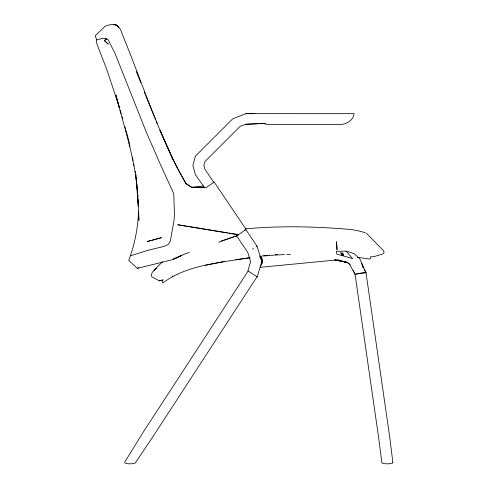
<?xml version="1.0" encoding="UTF-8"?>
<svg xmlns="http://www.w3.org/2000/svg" width="488" height="488" viewBox="0 0 488 488"><rect width="100%" height="100%" fill="white"/><g stroke="black" fill="none" stroke-linecap="round" stroke-linejoin="round"><path stroke-width="0.73" d="M138.525 211.2C137.97 227.939 134.694 244.738 128.698 260.366L137.293 268.363L172.667 259.64L184.403 254.169L189.374 252.43M343.021 254.919L342.991 255.383L342.527 255.242L343.021 254.919L342.893 253.546L342.997 254.919M343.235 255.456L343.277 254.919L341.423 254.901L341.264 255.669M194.553 187.624L191.68 187.319L186.001 183.817C159.07 136.548 142.899 84.156 122.201 34.069C119.475 24.321 113.966 22.796 105.225 26.169L95.166 35.746L96.703 39.888L96.179 41.401L97.722 46.183L106.841 69.577L119.31 107.323L115.888 94.934C124.458 128.679 136.17 162.053 137.86 197.128M248.136 271.011L143.429 431.807L124.721 462.16L124.977 463.063C128.131 464.094 132.041 464.094 135.194 463.063L152.317 437.596L257.024 276.8M342.186 252.571L341.783 252.955L342.24 254.907M162.614 261.666L153.988 270.248L156.001 268.467L152.354 272.194L151.304 275.006L151.433 276.159L152.183 277.05L159.253 280.759L162.998 279.972L159.253 280.759L162.107 280.563L162.821 283.01C187.239 264.709 219.356 263.02 248.349 257.816L249.789 257.627M260.488 265.771L261.44 264.899C261.562 262.727 262.751 258.725 260.086 257.64M218.502 242.237L236.973 235.771L245.653 229.689M260.189 267.32L336.811 259.945L346.468 261.94L349.481 264.057L355.026 274.274L360.004 273.207L366.024 272.768L359.79 258.811L354.032 253.595L346.09 251.119L336.385 251.277L336.714 254.016L352.684 258.646L346.09 251.119M365.963 272.804L364.261 269.467M252.381 249.258L253.431 248.551M256.005 246.812L257.005 246.141L245.818 229.555L244.726 230.08M154.879 269.26L156.63 268.199M137.293 268.363L138.714 267.705M130.631 255.761L148.2 250.234L161.461 247.05L166.127 245.616L168.458 244.268L170.294 241.188L173.96 220.881L174.46 214.47L173.752 193.724L159.82 163.199L145.772 130.869L115.131 53.637L108.171 39.748C104.859 36.667 100.455 39.174 96.703 39.888M213.72 182.305L204.887 169.196L203.874 165.408L204.887 161.613L240.255 126.264L245.879 124.251L265.222 123.446L262.782 123.446L267.662 124.416L341.362 124.416C347.279 124.08 353.385 119.828 354.111 113.661L245.879 113.655L232.624 118.895L195.383 156.129L192.9 165.408L195.383 174.686L204.594 187.758M221.229 241.005L236.973 235.771M205.302 265.32L224.37 261.507M339.007 259.903L336.671 260.275L334.78 259.775M235.753 259.683L250.088 257.859M265.936 255.846L267.448 255.657M173.124 159.942L159.96 130.186L173.081 159.735L176.686 167.018L186.062 183.512L191.68 187.319L203.478 186.001M262.812 255.895L269.669 255.23M275.324 254.687L277.446 254.486M259.878 256.291L262.147 256.078M263.66 255.938L267.442 255.578M245.336 228.884C279.508 225.682 314.004 226.432 348.188 229.275C354.001 229.628 359.601 231.129 365.17 232.691M269.712 255.364L284.559 254.571M245.879 124.251L257.585 123.714M259.049 123.647L263.435 123.446M286.761 254.486L290.47 254.352M195.395 187.618L191.68 187.319L204.441 187.239M245.879 113.655L254.913 113.661M191.68 187.319L206.424 187.41L214.153 182L246.092 229.384M345.913 262.44L342.972 261.312L347.413 262.568M339.581 260.976L343.46 261.446M357.375 257.347L369.843 259.067L370.477 258.128L370.471 256.779L373.485 256.755L382.72 254.041L384.099 252.619L383.586 250.704L366.281 233.172M347.48 262.471L334.841 259.982M227.353 232.788L177.736 224.761L238.364 234.801M228.86 233.032L230.36 233.27M231.867 233.514L238.632 234.612M260.012 256.523L261.147 256.773L262.459 259.421L262.599 263.313L261.739 263.032L261.757 260.897L262.593 260.568L261.757 260.836L261.184 258.256L261.519 257.53L261.178 258.219L260.153 257.627M342.869 261.544L348.035 262.916L350.25 264.862M340.16 252.442L341.082 253.431M236.387 235.527L247.758 252.375L250.619 261.599L247.904 270.864L257.255 276.952L261.769 261.507L257.005 246.141M362.858 266.826L363.56 268.144M353.22 270.468L355.026 274.274M144.137 91.927L145.021 94.032M145.613 95.434L154.281 116.333M154.849 117.718L155.702 119.798M156.27 121.183L157.124 123.263M136.256 71.602L140.806 82.746M361.492 263.239L363.017 267.272M120.176 110.215L121.25 113.838M122.116 116.736L122.763 118.907M172.441 275.818L172.612 276.421M124.995 126.831L125.587 128.984M125.977 130.424L128.527 139.757M128.686 140.495L129.985 146.418M341.759 252.973L342.155 254.907M132.407 157.514L132.992 160.424M133.718 164.066L134.011 165.517M135.17 171.337L135.463 172.795M135.902 175.723L135.756 174.253L138.354 206.668M136.048 177.199L137.604 192.693L138.897 220.332L138.641 211.206M137.994 199.342L138.336 205.253M336.549 241.828L337.025 249.795L336.549 241.828M392.834 462.166L392.565 463.063C389.265 464.1 385.233 464.1 381.933 463.063L378.67 437.84L355.063 274.36L364.481 272.682L365.988 272.682L389.589 436.156L392.834 462.166M106.64 38.68L104.438 40.626L108.244 44.115L104.432 40.614L106.64 38.68M181.859 255.364L173.38 259.134L181.859 255.364M161.351 237.699L147.388 241.499L161.351 237.699M115.259 24.766L113.826 24.4L116.479 25.095L118.56 27.212L116.479 25.095L115.259 24.766"/></g></svg>
